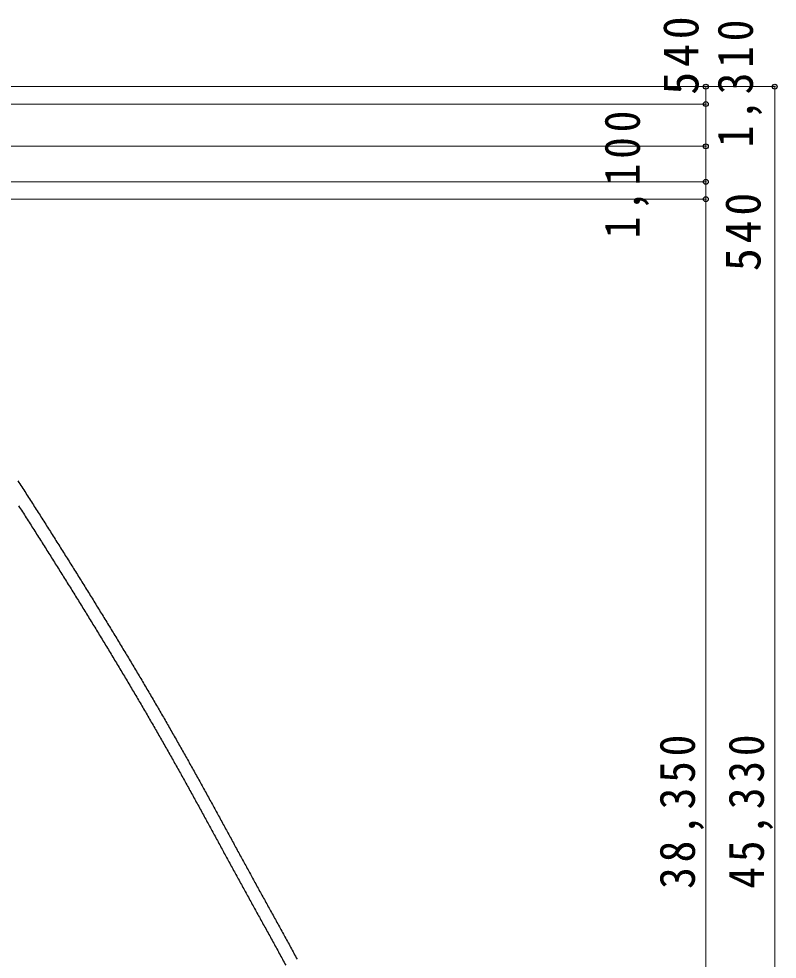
# Model space of a CAD drawing. Units: millimetres at full size, sheet at 1:300; details may follow other scales. Extents: x -143947 to 121650, y -84600 to 84600.
# Drawn here: x 56612 to 80114, y 16047 to 45200 of the extents above; entities that cross this region are included whole.
import ezdxf

# ---------------------------------------------------------------- set-up
doc = ezdxf.new("R2010")
doc.units = ezdxf.units.MM
doc.header["$LTSCALE"] = 300
doc.header["$PDMODE"] = 32
doc.header["$PDSIZE"] = 150
doc.layers.add('0-7_ハッチ', color=3, linetype='Continuous', lineweight=25)
doc.styles.add('ＭＳ ゴシック', font='')
doc.styles.get('ＭＳ ゴシック').set_extended_font_data('MS Gothic')

msp = doc.modelspace()

# ---------------------------------------------------------------- linework, layer by layer
at = {"layer": '0-7_ハッチ', "color": 4, "lineweight": 9}
for p, q in [((77903.8, 43097.4), (35209.1, 43097.4)), ((80038.5, 43097.4), (39638.3, 43097.4)), ((77903.8, -2232.6), (77903.8, 43097.4)), ((77903.8, 43097.4), (77903.8, 42557.4)), ((80038.5, -2232.6), (80038.5, 43097.4)), ((77903.8, 42557.4), (39604.9, 42557.4)), ((77903.8, 42557.4), (77903.8, 41247.4)), ((77903.8, 41247.4), (39655, 41247.4)), ((77903.8, 41247.4), (77903.8, 40147.4)), ((77903.8, 40147.4), (39638.3, 40147.4)), ((77903.8, 40147.4), (77903.8, 39607.4)), ((77903.8, 39607.4), (39671.6, 39607.4))]:
    msp.add_line(p, q, dxfattribs=at)
at = {"layer": '0-7_ハッチ'}
for points in [[(56585.1, 30875), (56615.1, 30828.3), (56645.2, 30781.6), (56675.2, 30734.9), (56705.2, 30688.2), (56735.1, 30641.6), (56765, 30595.1)], [(56765, 30595.1), (56794.8, 30548.5), (56824.7, 30502), (56854.5, 30455.5), (56884.2, 30409.1), (56914, 30362.7), (56943.6, 30316.3), (56973.3, 30269.9), (57002.9, 30223.5), (57032.5, 30177.2), (57062.1, 30130.9), (57091.6, 30084.7), (57121.2, 30038.4), (57150.6, 29992.2), (57180.1, 29946), (57209.5, 29899.8), (57238.9, 29853.6), (57268.3, 29807.5), (57297.6, 29761.4), (57326.9, 29715.3), (57356.2, 29669.2), (57385.5, 29623.1), (57414.7, 29577.1), (57443.9, 29531), (57473.1, 29485), (57502.3, 29439), (57531.5, 29393), (57560.6, 29347), (57589.7, 29301), (57618.8, 29255), (57647.8, 29209.1), (57676.9, 29163.1), (57705.9, 29117.2), (57734.9, 29071.3), (57763.9, 29025.4), (57792.9, 28979.5), (57821.8, 28933.5), (57850.7, 28887.6), (57879.6, 28841.7), (57908.5, 28795.9)], [(56606.7, 30100.7), (56636.3, 30054.4), (56665.9, 30008.1), (56695.5, 29961.9), (56725, 29915.7), (56754.5, 29869.5), (56783.9, 29823.3), (56813.4, 29777.1), (56842.8, 29731), (56872.1, 29684.9), (56901.5, 29638.8), (56930.8, 29592.8), (56960.1, 29546.7), (56989.4, 29500.7), (57018.6, 29454.7), (57047.8, 29408.7), (57077, 29362.7), (57106.2, 29316.7), (57135.3, 29270.8), (57164.5, 29224.8), (57193.6, 29178.9), (57222.6, 29133), (57251.7, 29087.1), (57280.7, 29041.2), (57309.7, 28995.3), (57338.7, 28949.5), (57367.7, 28903.6), (57396.7, 28857.8), (57425.6, 28811.9), (57454.5, 28766.1), (57483.4, 28720.2), (57512.3, 28674.4), (57541.2, 28628.6), (57570, 28582.8), (57598.8, 28537)], [(57908.5, 28795.9), (57937.4, 28750), (57966.3, 28704.1), (57995.1, 28658.2), (58023.9, 28612.3), (58052.7, 28566.4), (58081.5, 28520.6), (58110.3, 28474.7), (58139.1, 28428.8), (58167.8, 28382.9), (58196.6, 28337), (58225.3, 28291.2), (58254, 28245.3), (58282.7, 28199.4), (58311.4, 28153.5), (58340, 28107.6), (58368.7, 28061.7), (58397.3, 28015.8), (58426, 27969.9), (58454.6, 27924), (58483.2, 27878.1), (58511.8, 27832.2), (58540.3, 27786.2), (58568.9, 27740.3), (58597.5, 27694.4), (58626, 27648.4), (58654.5, 27602.5), (58683, 27556.5), (58711.5, 27510.6), (58740, 27464.6), (58768.5, 27418.6), (58797, 27372.6), (58825.4, 27326.6), (58853.9, 27280.6), (58882.3, 27234.6), (58910.7, 27188.6), (58939.1, 27142.6), (58967.5, 27096.6), (58995.9, 27050.5), (59024.2, 27004.5)], [(57598.8, 28537), (57627.6, 28491.2), (57656.4, 28445.4), (57685.2, 28399.6), (57714, 28353.8), (57742.7, 28308), (57771.4, 28262.2), (57800.2, 28216.4), (57828.9, 28170.6), (57857.5, 28124.8), (57886.2, 28079), (57914.9, 28033.1), (57943.5, 27987.3), (57972.1, 27941.5), (58000.8, 27895.7), (58029.4, 27849.9), (58057.9, 27804.1), (58086.5, 27758.3), (58115.1, 27712.5), (58143.6, 27666.6), (58172.2, 27620.8), (58200.7, 27574.9), (58229.2, 27529.1), (58257.7, 27483.3), (58286.2, 27437.4), (58314.7, 27391.5), (58343.1, 27345.7), (58371.6, 27299.8), (58400, 27253.9), (58428.4, 27208), (58456.8, 27162.1), (58485.2, 27116.2), (58513.6, 27070.3), (58542, 27024.4), (58570.3, 26978.5), (58598.7, 26932.6), (58627, 26886.6), (58655.3, 26840.7), (58683.6, 26794.7), (58711.9, 26748.8)], [(59024.2, 27004.5), (59052.6, 26958.4), (59080.9, 26912.4), (59109.2, 26866.3), (59137.5, 26820.2), (59165.8, 26774.2), (59194.1, 26728.1), (59222.4, 26682), (59250.6, 26635.9), (59278.8, 26589.8), (59307.1, 26543.7), (59335.3, 26497.5), (59363.4, 26451.4), (59391.6, 26405.3), (59419.8, 26359.2), (59447.9, 26313), (59476, 26266.9), (59504.1, 26220.7), (59532.2, 26174.6), (59560.3, 26128.4), (59588.3, 26082.3), (59616.4, 26036.1), (59644.4, 25989.9), (59672.4, 25943.8), (59700.3, 25897.6), (59728.3, 25851.4), (59756.2, 25805.2), (59784.1, 25759.1), (59812, 25712.9), (59839.9, 25666.7), (59867.7, 25620.5), (59895.5, 25574.4), (59923.3, 25528.2), (59951.1, 25482), (59978.8, 25435.8), (60006.6, 25389.7), (60034.3, 25343.5), (60061.9, 25297.3), (60089.6, 25251.2), (60117.2, 25205)], [(58711.9, 26748.8), (58740.2, 26702.8), (58768.4, 26656.9), (58796.7, 26610.9), (58824.9, 26564.9), (58853.1, 26518.9), (58881.3, 26472.9), (58909.5, 26426.9), (58937.7, 26380.9), (58965.8, 26334.9), (58994, 26288.9), (59022.1, 26242.9), (59050.2, 26196.9), (59078.3, 26150.8), (59106.4, 26104.8), (59134.4, 26058.8), (59162.5, 26012.7), (59190.5, 25966.7), (59218.5, 25920.7), (59246.4, 25874.6), (59274.4, 25828.6), (59302.3, 25782.5), (59330.3, 25736.4), (59358.2, 25690.4), (59386, 25644.3), (59413.9, 25598.3), (59441.7, 25552.2), (59469.5, 25506.2), (59497.3, 25460.1), (59525.1, 25414.1), (59552.9, 25368), (59580.6, 25321.9), (59608.3, 25275.9), (59635.9, 25229.9), (59663.6, 25183.8), (59691.2, 25137.8), (59718.8, 25091.7), (59746.4, 25045.7), (59773.9, 24999.7), (59801.4, 24953.7)], [(60117.2, 25205), (60144.8, 25158.9), (60172.4, 25112.7), (60199.9, 25066.6), (60227.4, 25020.5), (60254.9, 24974.3), (60282.4, 24928.2), (60309.8, 24882.1), (60337.2, 24836), (60364.5, 24789.9), (60391.9, 24743.8), (60419.2, 24697.7), (60446.5, 24651.7), (60473.7, 24605.6), (60500.9, 24559.5), (60528.1, 24513.5), (60555.3, 24467.5), (60582.4, 24421.5), (60609.5, 24375.5), (60636.5, 24329.5), (60663.5, 24283.5), (60690.5, 24237.5), (60717.5, 24191.6), (60744.4, 24145.6), (60771.2, 24099.7), (60798.1, 24053.8), (60824.9, 24007.9), (60851.7, 23962), (60878.4, 23916.2), (60905.1, 23870.3), (60931.7, 23824.5), (60958.4, 23778.7), (60985, 23732.9), (61011.5, 23687.1), (61038, 23641.4), (61064.5, 23595.6), (61090.9, 23549.9), (61117.3, 23504.2), (61143.7, 23458.5), (61170, 23412.8)], [(59801.4, 24953.7), (59828.9, 24907.6), (59856.4, 24861.6), (59883.8, 24815.6), (59911.2, 24769.6), (59938.6, 24723.7), (59966, 24677.7), (59993.3, 24631.7), (60020.6, 24585.8), (60047.8, 24539.8), (60075, 24493.9), (60102.2, 24447.9), (60129.4, 24402), (60156.5, 24356.1), (60183.6, 24310.2), (60210.7, 24264.3), (60237.7, 24218.5), (60264.7, 24172.6), (60291.7, 24126.8), (60318.6, 24080.9), (60345.5, 24035.1), (60372.4, 23989.3), (60399.2, 23943.5), (60426, 23897.7), (60452.7, 23852), (60479.4, 23806.2), (60506.1, 23760.5), (60532.8, 23714.8), (60559.4, 23669.1), (60586, 23623.4), (60612.5, 23577.8), (60639, 23532.1), (60665.4, 23486.5), (60691.9, 23440.9), (60718.2, 23395.3), (60744.6, 23349.8), (60770.9, 23304.2), (60797.2, 23258.7), (60823.4, 23213.2), (60849.6, 23167.7)], [(61170, 23412.8), (61196.3, 23367.2), (61222.5, 23321.6), (61248.7, 23276), (61274.9, 23230.4), (61301, 23184.8), (61327.1, 23139.3), (61353.2, 23093.7), (61379.2, 23048.2), (61405.1, 23002.7), (61431.1, 22957.3), (61457, 22911.8), (61482.8, 22866.4), (61508.6, 22821), (61534.4, 22775.6), (61560.2, 22730.3), (61585.9, 22684.9), (61611.5, 22639.6), (61637.1, 22594.3), (61662.7, 22549.1), (61688.3, 22503.8), (61713.8, 22458.6), (61739.2, 22413.4), (61764.7, 22368.2), (61790.1, 22323), (61815.4, 22277.9), (61840.8, 22232.8), (61866, 22187.7), (61891.3, 22142.6), (61916.5, 22097.5), (61941.7, 22052.5), (61966.8, 22007.5), (61991.9, 21962.5), (62017, 21917.6), (62042, 21872.6), (62067, 21827.7), (62092, 21782.8), (62116.9, 21737.9), (62141.8, 21693.1), (62166.7, 21648.2)], [(60849.6, 23167.7), (60875.7, 23122.2), (60901.9, 23076.8), (60927.9, 23031.3), (60954, 22985.9), (60980, 22940.5), (61005.9, 22895.2), (61031.9, 22849.8), (61057.7, 22804.5), (61083.6, 22759.2), (61109.4, 22713.9), (61135.2, 22668.6), (61160.9, 22623.4), (61186.6, 22578.1), (61212.2, 22532.9), (61237.8, 22487.8), (61263.4, 22442.6), (61288.9, 22397.4), (61314.4, 22352.3), (61339.9, 22307.2), (61365.3, 22262.2), (61390.7, 22217.1), (61416.1, 22172.1), (61441.4, 22127), (61466.7, 22082.1), (61491.9, 22037.1), (61517.1, 21992.1), (61542.3, 21947.2), (61567.4, 21902.3), (61592.5, 21857.4), (61617.6, 21812.5), (61642.6, 21767.7), (61667.6, 21722.8), (61692.5, 21678), (61717.5, 21633.2), (61742.3, 21588.5), (61767.2, 21543.7), (61792, 21499), (61816.8, 21454.3), (61841.6, 21409.6)], [(62166.7, 21648.2), (62191.5, 21603.4), (62216.3, 21558.6), (62241.1, 21513.8), (62265.8, 21469.1), (62290.5, 21424.4), (62315.2, 21379.7), (62339.8, 21335), (62364.5, 21290.3), (62389, 21245.7), (62413.6, 21201), (62438.1, 21156.4), (62462.6, 21111.8), (62487.1, 21067.3), (62511.6, 21022.7), (62536, 20978.2), (62560.4, 20933.7), (62584.8, 20889.2), (62609.1, 20844.8), (62633.4, 20800.3), (62657.7, 20755.9), (62682, 20711.5), (62706.3, 20667.1), (62730.5, 20622.7), (62754.7, 20578.4), (62778.9, 20534), (62803.1, 20489.7), (62827.3, 20445.4), (62851.4, 20401.2), (62875.5, 20356.9), (62899.7, 20312.7), (62923.8, 20268.4), (62947.8, 20224.2), (62971.9, 20180), (62995.9, 20135.9), (63020, 20091.7), (63044, 20047.6), (63068, 20003.5), (63092, 19959.4), (63116, 19915.3)], [(61841.6, 21409.6), (61866.3, 21364.9), (61891, 21320.3), (61915.7, 21275.6), (61940.3, 21231), (61965, 21186.4), (61989.5, 21141.9), (62014.1, 21097.3), (62038.6, 21052.7), (62063.1, 21008.2), (62087.6, 20963.7), (62112.1, 20919.2), (62136.5, 20874.8), (62160.9, 20830.3), (62185.3, 20785.9), (62209.6, 20741.5), (62233.9, 20697.1), (62258.3, 20652.7), (62282.5, 20608.3), (62306.8, 20564), (62331, 20519.6), (62355.3, 20475.3), (62379.5, 20431), (62403.7, 20386.7), (62427.8, 20342.4), (62452, 20298.2), (62476.1, 20253.9), (62500.2, 20209.7), (62524.3, 20165.5), (62548.4, 20121.3), (62572.5, 20077.1), (62596.5, 20032.9), (62620.6, 19988.8), (62644.6, 19944.6), (62668.6, 19900.5), (62692.7, 19856.4), (62716.7, 19812.3), (62740.7, 19768.2), (62764.6, 19724.1), (62788.6, 19680)], [(63116, 19915.3), (63140, 19871.2), (63163.9, 19827.1), (63187.9, 19783.1), (63211.9, 19739.1), (63235.8, 19695), (63259.7, 19651), (63283.7, 19607), (63307.6, 19563.1), (63331.5, 19519.1), (63355.5, 19475.2), (63379.4, 19431.2), (63403.3, 19387.3), (63427.2, 19343.4), (63451.1, 19299.5), (63475.1, 19255.6), (63499, 19211.7), (63522.9, 19167.8), (63546.8, 19123.9), (63570.8, 19080.1), (63594.7, 19036.2), (63618.6, 18992.4), (63642.6, 18948.5), (63666.5, 18904.7), (63690.5, 18860.8), (63714.4, 18817), (63738.4, 18773.2), (63762.4, 18729.4), (63786.4, 18685.5), (63810.4, 18641.7), (63834.4, 18597.9), (63858.4, 18554), (63882.5, 18510.2), (63906.5, 18466.4), (63930.6, 18422.5), (63954.7, 18378.6), (63978.8, 18334.8), (64002.9, 18290.9), (64027, 18247), (64051.1, 18203.1)], [(62788.6, 19680), (62812.6, 19636), (62836.5, 19591.9), (62860.5, 19547.9), (62884.4, 19503.9), (62908.4, 19459.9), (62932.3, 19415.9), (62956.3, 19371.9), (62980.2, 19327.9), (63004.1, 19283.9), (63028.1, 19239.9), (63052, 19196), (63076, 19152), (63099.9, 19108.1), (63123.8, 19064.2), (63147.8, 19020.2), (63171.7, 18976.3), (63195.7, 18932.4), (63219.6, 18888.5), (63243.6, 18844.6), (63267.5, 18800.7), (63291.5, 18756.8), (63315.5, 18712.9), (63339.5, 18669), (63363.5, 18625.1), (63387.5, 18581.2), (63411.5, 18537.3), (63435.5, 18493.4), (63459.6, 18449.5), (63483.6, 18405.6), (63507.7, 18361.7), (63531.7, 18317.8), (63555.8, 18273.9), (63579.9, 18230), (63604.1, 18186.1), (63628.2, 18142.2), (63652.3, 18098.2), (63676.5, 18054.3), (63700.7, 18010.3), (63724.9, 17966.3)], [(64051.1, 18203.1), (64075.3, 18159.2), (64099.5, 18115.3), (64123.7, 18071.3), (64147.9, 18027.4), (64172.2, 17983.4), (64196.4, 17939.4), (64220.7, 17895.4), (64245, 17851.3), (64269.4, 17807.3), (64293.7, 17763.2), (64318.1, 17719), (64342.5, 17674.9), (64366.9, 17630.7), (64391.3, 17586.4), (64415.8, 17542.1), (64440.3, 17497.8), (64464.8, 17453.5), (64489.4, 17409.1), (64513.9, 17364.6), (64538.5, 17320.1), (64563.1, 17275.6), (64587.8, 17231), (64612.5, 17186.4), (64637.1, 17141.7), (64661.8, 17096.9), (64686.6, 17052.1), (64711.3, 17007.2), (64736.1, 16962.3), (64760.9, 16917.3), (64785.7, 16872.2), (64810.6, 16827), (64835.4, 16781.8), (64860.3, 16736.5), (64885.2, 16691.2), (64910.1, 16645.7), (64935, 16600.2), (64960, 16554.6), (64984.9, 16508.9), (65009.9, 16463.1)], [(63724.9, 17966.3), (63749.1, 17922.3), (63773.4, 17878.3), (63797.6, 17834.3), (63821.9, 17790.3), (63846.2, 17746.2), (63870.5, 17702.1), (63894.8, 17658.1), (63919.2, 17613.9), (63943.6, 17569.8), (63967.9, 17525.6), (63992.4, 17481.4), (64016.8, 17437.2), (64041.3, 17392.9), (64065.7, 17348.6), (64090.2, 17304.3), (64114.8, 17260), (64139.3, 17215.6), (64163.9, 17171.1), (64188.4, 17126.7), (64213, 17082.1), (64237.7, 17037.6), (64262.3, 16993), (64287, 16948.3), (64311.7, 16903.6), (64336.4, 16858.9), (64361.1, 16814.1), (64385.8, 16769.2), (64410.5, 16724.3), (64435.3, 16679.3), (64460.1, 16634.3), (64484.9, 16589.2), (64509.7, 16544), (64534.5, 16498.8), (64559.3, 16453.5), (64584.1, 16408.2), (64608.9, 16362.8), (64633.8, 16317.3), (64658.6, 16271.7), (64683.4, 16226.1)], [(65009.9, 16463.1), (65034.8, 16417.2), (65059.8, 16371.3), (65084.8, 16325.2), (65109.8, 16279.1), (65134.7, 16232.9), (65159.7, 16186.5), (65184.7, 16140.1), (65209.6, 16093.6), (65234.5, 16047.2)], [(64683.4, 16226.1), (64708.3, 16180.4), (64733.1, 16134.7), (64757.9, 16088.8), (64782.7, 16042.9), (64807.5, 15996.9), (64832.3, 15950.8), (64857.1, 15904.7), (64881.8, 15858.5)]]:
    msp.add_lwpolyline(points, dxfattribs=at)
at = {"layer": '0-7_ハッチ', "color": 4}
for p in [(77903.8, 43097.4), (80038.5, 43097.4), (77903.8, 42557.4), (77903.8, 41247.4), (77903.8, 40147.4), (77903.8, 39607.4)]:
    msp.add_point(p, dxfattribs=at)

# ---------------------------------------------------------------- texts
at = {"layer": '0-7_ハッチ', "color": 7, "char_height": 1100, "attachment_point": 7, "rotation": 90, "style": 'ＭＳ ゴシック'}
for s, insert in [('\\T1.21;\\W0.95;540', (77690.6, 42844)), ('\\T1.22;\\W0.9;1,310', (79644.7, 41215.6)), ('\\T1.22;\\W0.9;1,100', (76141.2, 38393.1)), ('\\T1.21;\\W0.95;540', (79615.1, 37376.6)), ('\\T1.22;\\W0.9;38,350', (77847.2, 18225.5)), ('\\T1.22;\\W0.9;45,330', (79985.9, 18232.2))]:
    msp.add_mtext(s, dxfattribs=dict(at, insert=insert))

doc.saveas('drawing.dxf')
